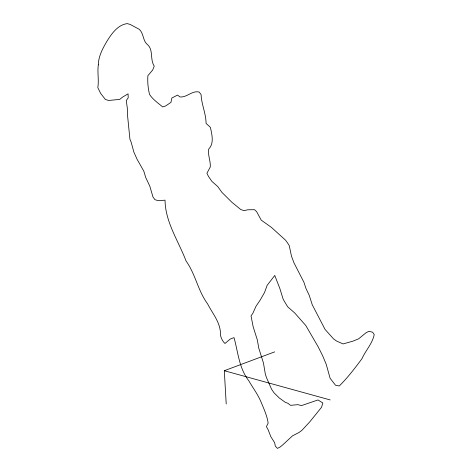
<?xml version="1.0" encoding="UTF-8"?>
<svg xmlns="http://www.w3.org/2000/svg" width="472" height="472" viewBox="0 0 472 472"><rect width="100%" height="100%" fill="white"/><g stroke="black" fill="none" stroke-linecap="round" stroke-linejoin="round"><path stroke-width="0.71" d="M226.218 403.985L224.294 370.709L274.692 351.87M224.294 370.709L330.182 399.931M98.312 64.865C97.22 72.487 99.079 80.075 97.816 87.65L100.619 93.344L105.315 99.421L108.619 100.465L119.729 99.403L122.454 97.197L128.071 93.816L128.219 97.775L126.266 100.601L127.292 107.958L127.582 115.87L129.93 139.234L131.116 142.066L133.889 152.149L137.028 159.17L143.83 171.206L145.689 177.437L149.848 186.263L152.957 196.948L154.922 199.674L158.445 200.724L165.035 200.169C165.312 222.176 178.487 241.033 186.062 261.004C195.555 274.214 197.915 290.77 207.603 303.879C212.683 313.851 221.038 323.161 220.442 335.067C221.161 338.235 222.518 341.28 224.991 343.474L230.224 339.055L234.023 337.633C238.124 352.283 239.027 368.29 248.803 380.762C252.856 387.86 257.877 394.338 261.016 401.973C263.824 408.717 267.158 415.909 268.149 423.089L266.403 426.658L268.108 429.662L270.816 436.671L274.645 442.707L275.312 446.099L277.453 448.4L280.043 447.067L282.769 444.86L292.51 435.839L298.988 432.499L301.797 430.446L309.602 422.056L321.532 407.295L322.854 402.976L318.01 399.955L301.531 405.578L297.879 404.669L290.516 405.33L287.902 403.3L285.241 402.291L279.2 397.902L274.031 392.822L271.553 389.193L266.509 377.683L265.329 374.119L263.464 363.062L258.745 348.065L257.376 340.1L253.157 326.736L251.033 315.957L252.862 313.266L256.007 306.257L260.219 300.033L264.532 292.498L267.158 285.318L274.757 275.459L279.878 288.575L283.123 299.112L284.569 301.673L287.678 306.794L294.734 312.989L305.803 325.527L318.24 346.938L322.789 356.077L326.264 364.437L330.087 378.225L335.509 385.217L339.291 385.984C347.663 377.665 354.92 368.219 361.935 358.738C365.599 350.489 372.408 343.592 374.225 334.636L372.65 332.217L368.998 331.309L366.195 332.63L358.62 338.837L352.838 341.185L343.097 343.923L336.701 341.12L333.574 338.92L325.072 329.438L312.263 304.788L309.272 295.431L306.003 288.545L303.933 282.303L294.032 262.957L291.495 256.249L289.242 245.617L287.324 242.596L285.53 240.171L271.37 227.339L261.217 220.111L256.585 211.55L254.485 209.692L247.641 209.792L244.154 210.648L240.844 209.603L231.899 202.293L221.852 192.299L217.757 186.54L211.934 181.425L208.482 176.434L206.913 173.283L210.264 167.017C210.766 160.94 207.645 155.146 208.707 149.105C214.406 143.169 211.839 134.508 210.441 127.405L206.075 123.387C206.028 113.534 201.455 104.448 201.102 94.636L199.225 92.058C192.175 90.235 186.906 97.651 180.038 96.961L177.513 95.084L171.855 98.023L170.97 102.365L165.519 106.041L162.675 106.926C158.067 103.043 152.904 99.557 149.541 94.435C148.031 88.335 147.429 81.939 147.901 75.644L152.674 70.027L154.25 66.157C149.872 59.678 153.471 50.404 147.889 44.94C142.597 41.259 144.031 33.547 139.258 29.311L130.248 24.479L127.245 23.6C117.923 24.827 111.894 33.347 107.25 40.745C102.849 48.191 98.512 55.979 98.312 64.865"/></g></svg>
